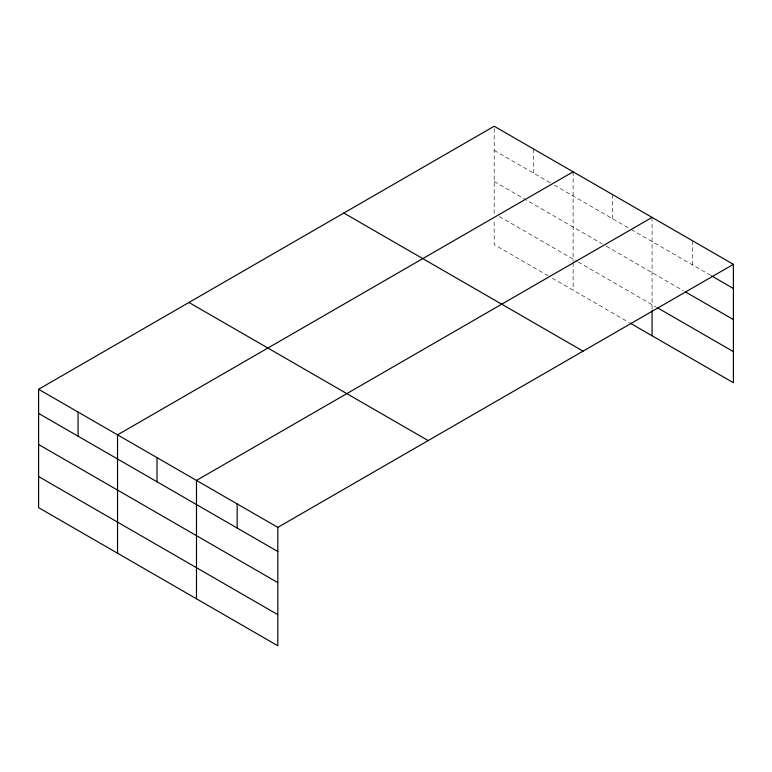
<?xml version="1.0" encoding="UTF-8"?>
<svg xmlns="http://www.w3.org/2000/svg" width="772" height="772" viewBox="0 0 772 772"><rect width="100%" height="100%" fill="white"/><g stroke="black" fill="none" stroke-linecap="round" stroke-linejoin="round"><path stroke-width="0.58" stroke-dasharray="3.86 2.9" d="M494.186 213.516L494.186 126.241M494.186 150.376L550.272 182.761M554.431 185.164L630.251 228.937M631.293 229.535L710.462 275.247M494.186 181.478L602.208 243.846M606.367 246.249L683.345 290.697M499.378 216.517L577.282 261.496M578.315 262.094L656.239 307.082M548.197 275.797L494.186 244.618L494.186 219.499M552.347 278.2L629.219 322.58M692.735 240.874L692.735 265.008M652.07 217.395L652.07 309.456M612.592 194.612L612.592 218.746M573.123 171.818L573.123 261.486M573.123 262.683L573.123 290.195M533.655 149.035L533.655 173.169"/><path stroke-width="1.16" d="M733.4 264.352L494.186 126.241L38.6 389.271L38.6 507.648L277.814 645.759L277.814 527.382L733.4 264.352L733.4 382.729L630.251 323.178M573.123 171.818L117.537 434.848L117.537 553.225M652.07 217.395L196.484 480.425L196.484 598.802M711.504 275.845L733.4 288.487M685.43 291.893L733.4 319.589M657.281 307.681L733.4 351.627M343.839 213.043L583.053 351.154M188.947 302.47L428.161 440.58M38.6 389.271L277.814 527.382M38.6 413.406L277.814 551.517M38.6 444.508L277.814 582.619M38.6 476.546L277.814 614.657M652.07 310.653L652.07 335.772M237.149 503.904L237.149 528.038M157.015 457.632L157.015 481.776M78.069 412.065L78.069 436.199"/></g></svg>
